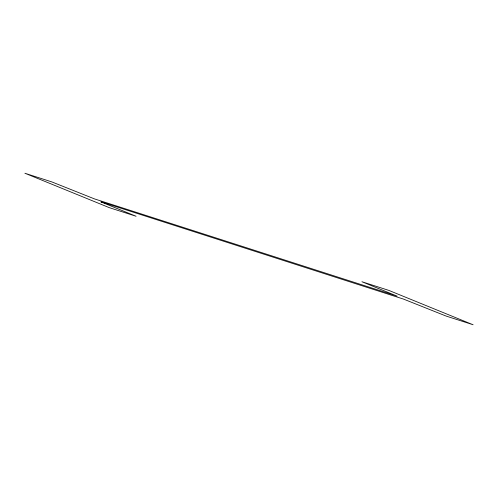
<?xml version="1.0" encoding="UTF-8"?>
<svg xmlns="http://www.w3.org/2000/svg" width="498" height="498" viewBox="0 0 498 498"><rect width="100%" height="100%" fill="white"/><g stroke="black" fill="none" stroke-linecap="round" stroke-linejoin="round"><path stroke-width="0.75" d="M101.25 201.877L100.876 201.864L136.072 216.263L109.18 207.61L24.9 173.248L51.792 181.901L94.496 198.907L397.124 296.136L361.928 281.737L388.82 290.39L473.1 324.752L446.208 316.099L403.505 299.093L101.25 201.877"/></g></svg>
